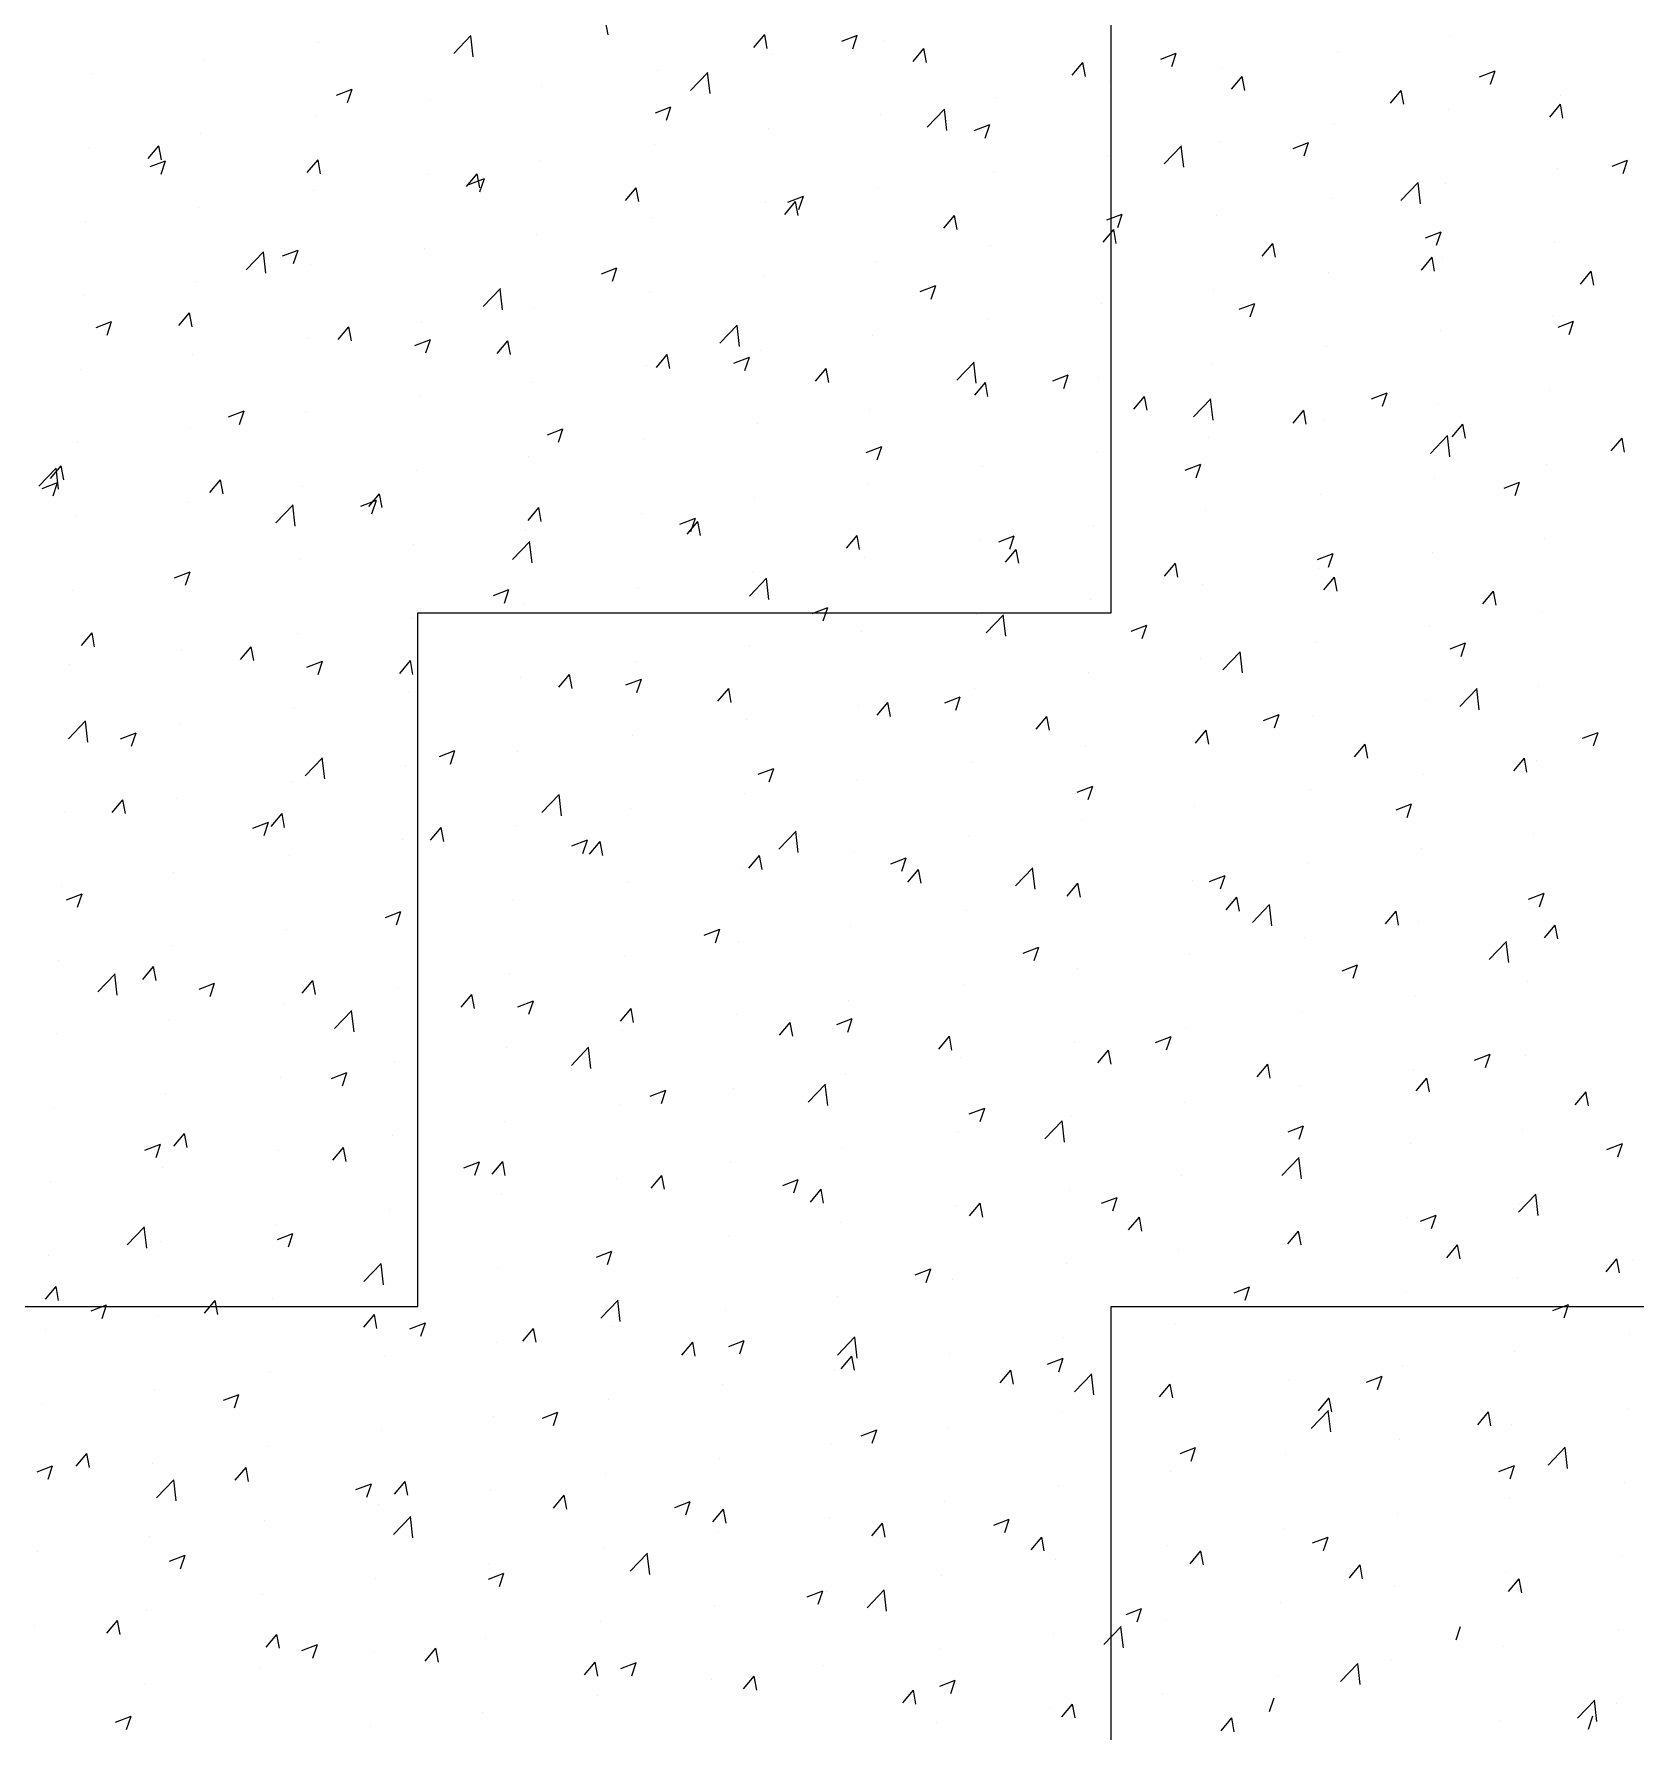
# Model space of a CAD drawing. Header units: millimetres. Extents: x 331487 to 517269, y 198509 to 399936.
# Drawn here: x 415651 to 416372, y 396661 to 397425 of the extents above; entities that cross this region are included whole.
import ezdxf

# ---------------------------------------------------------------- set-up
doc = ezdxf.new("R2010")
doc.units = ezdxf.units.MM
doc.header["$MEASUREMENT"] = 0
doc.layers.add('9th_Hatch-4', color=252, linetype='Continuous', lineweight=5)
doc.layers.add('COLUMN', color=6, linetype='Continuous')

msp = doc.modelspace()

# ---------------------------------------------------------------- linework, layer by layer
at = {"layer": '9th_Hatch-4', "linetype": 'Continuous'}
for p, q in [((416136.16, 397164.61), (416136.16, 397477.11)), ((415823.66, 397164.61), (416136.16, 397164.61)), ((415823.66, 396852.11), (415823.66, 397164.61)), ((415511.16, 396852.11), (415823.66, 396852.11)), ((416136.16, 396852.11), (416448.66, 396852.11)), ((416136.16, 396539.61), (416136.16, 396852.11))]:
    msp.add_line(p, q, dxfattribs=at)
at = {"layer": 'COLUMN', "color": 2, "linetype": 'Continuous'}
for p, q in [((415909.48, 397425.12), (415908.32, 397431.39)), ((415779.06, 397421.5), (415779.06, 397421.5)), ((415839.9, 397416.57), (415847.69, 397424.68)), ((415848.7, 397415.1), (415847.6, 397424.59)), ((415975.23, 397419.38), (415980.05, 397425.13)), ((415981.2, 397418.85), (415980.05, 397425.12)), ((416014.81, 397422.16), (416021.81, 397424.85)), ((416019.78, 397418.8), (416021.8, 397424.84)), ((416033.49, 397422.59), (416033.49, 397422.59)), ((416289.35, 397424.78), (416289.35, 397424.78)), ((415727.12, 397414), (415727.12, 397414)), ((415982.98, 397416.19), (415982.98, 397416.19)), ((416046.96, 397413.1), (416051.78, 397418.85)), ((416052.93, 397412.57), (416051.77, 397418.84)), ((416118.68, 397406.83), (416123.5, 397412.57)), ((416124.66, 397406.3), (416123.5, 397412.57)), ((416158.52, 397414.15), (416165.52, 397416.84)), ((416163.49, 397410.79), (416165.52, 397416.84)), ((416238, 397417.74), (416238, 397417.74)), ((415676.61, 397407.6), (415676.61, 397407.6)), ((415931.63, 397409.15), (415931.63, 397409.15)), ((415946.62, 397400.01), (415954.41, 397408.13)), ((415955.43, 397398.55), (415954.32, 397408.04)), ((416186.06, 397410.24), (416186.06, 397410.24)), ((416190.41, 397400.55), (416195.23, 397406.3)), ((416196.38, 397400.02), (416195.23, 397406.29)), ((416302.23, 397406.14), (416309.24, 397408.83)), ((416307.2, 397402.78), (416309.23, 397408.83)), ((415787.07, 397397.91), (415794.07, 397400.6)), ((415792.04, 397394.56), (415794.07, 397400.6)), ((415879.69, 397401.65), (415879.69, 397401.65)), ((416135.55, 397403.84), (416135.55, 397403.84)), ((416262.13, 397394.28), (416266.96, 397400.02)), ((416268.11, 397393.75), (416266.95, 397400.02)), ((416338.64, 397397.89), (416338.64, 397397.89)), ((415829.18, 397395.25), (415829.18, 397395.25)), ((415930.79, 397389.91), (415937.79, 397392.59)), ((415935.76, 397386.55), (415937.78, 397392.59)), ((416053.34, 397383.46), (416061.13, 397391.58)), ((416062.15, 397381.99), (416061.05, 397391.49)), ((416084.21, 397396.8), (416084.21, 397396.8)), ((416288.13, 397391.49), (416288.13, 397391.49)), ((416333.86, 397388), (416338.68, 397393.75)), ((416339.83, 397387.47), (416338.68, 397393.74)), ((415777.84, 397388.21), (415777.84, 397388.21)), ((415981.76, 397382.9), (415981.76, 397382.9)), ((416032.27, 397389.3), (416032.27, 397389.3)), ((416074.5, 397381.9), (416081.5, 397384.58)), ((416079.47, 397378.54), (416081.5, 397384.58)), ((416236.79, 397384.45), (416236.79, 397384.45)), ((415675.39, 397374.31), (415675.39, 397374.31)), ((415702.2, 397369.26), (415707.02, 397375.01)), ((415708.18, 397368.73), (415707.02, 397375)), ((415725.9, 397380.71), (415725.9, 397380.71)), ((415930.42, 397375.86), (415930.42, 397375.86)), ((416160.07, 397366.91), (416167.86, 397375.03)), ((416168.88, 397365.44), (416167.77, 397374.94)), ((416184.85, 397376.95), (416184.85, 397376.95)), ((416218.21, 397373.89), (416225.21, 397376.58)), ((416223.18, 397370.53), (416225.21, 397376.57)), ((415703.05, 397365.66), (415710.05, 397368.35)), ((415708.02, 397362.3), (415710.05, 397368.35)), ((415773.93, 397362.99), (415778.75, 397368.73)), ((415779.9, 397362.46), (415778.75, 397368.72)), ((415878.48, 397368.36), (415878.48, 397368.36)), ((416134.34, 397370.55), (416134.34, 397370.55)), ((416361.92, 397365.88), (416368.93, 397368.57)), ((416366.89, 397362.52), (416368.92, 397368.57)), ((415827.97, 397361.96), (415827.97, 397361.96)), ((415845.65, 397356.71), (415850.47, 397362.46)), ((415846.76, 397357.65), (415853.77, 397360.34)), ((415851.63, 397356.18), (415850.47, 397362.45)), ((415851.73, 397354.3), (415853.76, 397360.34)), ((416082.99, 397363.51), (416082.99, 397363.51)), ((416337.43, 397364.6), (416337.43, 397364.6)), ((415776.62, 397354.92), (415776.62, 397354.92)), ((415917.38, 397350.44), (415922.2, 397356.18)), ((415923.35, 397349.91), (415922.2, 397356.17)), ((415990.48, 397349.64), (415997.48, 397352.33)), ((415995.45, 397346.29), (415997.47, 397352.33)), ((416031.06, 397356.01), (416031.06, 397356.01)), ((416266.79, 397350.36), (416274.58, 397358.48)), ((416275.6, 397348.89), (416274.49, 397358.39)), ((416286.91, 397358.2), (416286.91, 397358.2)), ((415724.69, 397347.42), (415724.69, 397347.42)), ((415980.54, 397349.61), (415980.54, 397349.61)), ((415989.11, 397344.16), (415993.93, 397349.91)), ((415995.08, 397343.63), (415993.92, 397349.9)), ((416060.83, 397337.89), (416065.65, 397343.63)), ((416066.81, 397337.36), (416065.65, 397343.62)), ((416134.19, 397341.63), (416141.19, 397344.32)), ((416139.16, 397338.28), (416141.19, 397344.32)), ((416183.63, 397343.66), (416183.63, 397343.66)), ((416235.57, 397351.16), (416235.57, 397351.16)), ((415674.17, 397341.02), (415674.17, 397341.02)), ((415929.2, 397342.57), (415929.2, 397342.57)), ((416132.56, 397331.61), (416137.38, 397337.36)), ((416133.12, 397337.26), (416133.12, 397337.26)), ((416138.53, 397331.08), (416137.38, 397337.35)), ((416277.9, 397333.63), (416284.9, 397336.31)), ((416282.87, 397330.27), (416284.9, 397336.31)), ((415826.75, 397328.67), (415826.75, 397328.67)), ((415877.26, 397335.07), (415877.26, 397335.07)), ((416081.78, 397330.22), (416081.78, 397330.22)), ((416204.28, 397325.34), (416209.1, 397331.08)), ((416210.26, 397324.8), (416209.1, 397331.07)), ((416336.21, 397331.31), (416336.21, 397331.31)), ((415746.43, 397319.15), (415754.22, 397327.27)), ((415755.24, 397317.69), (415754.13, 397327.18)), ((415762.74, 397325.4), (415769.74, 397328.09)), ((415767.71, 397322.04), (415769.74, 397328.09)), ((415775.41, 397321.63), (415775.41, 397321.63)), ((416029.84, 397322.72), (416029.84, 397322.72)), ((416276.01, 397319.06), (416280.83, 397324.81)), ((416281.98, 397318.53), (416280.83, 397324.8)), ((416285.7, 397324.91), (416285.7, 397324.91)), ((415723.47, 397314.13), (415723.47, 397314.13)), ((415906.45, 397317.39), (415913.46, 397320.08)), ((415911.42, 397314.03), (415913.45, 397320.08)), ((415979.33, 397316.32), (415979.33, 397316.32)), ((416234.35, 397317.87), (416234.35, 397317.87)), ((416347.74, 397312.78), (416352.56, 397318.53)), ((416353.71, 397312.25), (416352.55, 397318.52)), ((415672.96, 397307.73), (415672.96, 397307.73)), ((415853.15, 397302.6), (415860.94, 397310.72)), ((415861.96, 397301.13), (415860.86, 397310.63)), ((415927.98, 397309.28), (415927.98, 397309.28)), ((416050.17, 397309.38), (416057.17, 397312.07)), ((416055.14, 397306.02), (416057.16, 397312.07)), ((416182.42, 397310.37), (416182.42, 397310.37)), ((415716.08, 397294.04), (415720.9, 397299.79)), ((415722.05, 397293.51), (415720.89, 397299.78)), ((415876.05, 397301.78), (415876.05, 397301.78)), ((416131.91, 397303.97), (416131.91, 397303.97)), ((416193.88, 397301.37), (416200.88, 397304.06)), ((416198.85, 397298.02), (416200.88, 397304.06)), ((416334.99, 397298.03), (416334.99, 397298.03)), ((415678.72, 397293.15), (415685.72, 397295.83)), ((415683.69, 397289.79), (415685.72, 397295.83)), ((415787.8, 397287.77), (415792.62, 397293.51)), ((415793.78, 397287.24), (415792.62, 397293.5)), ((415825.54, 397295.38), (415825.54, 397295.38)), ((415959.88, 397286.05), (415967.67, 397294.17)), ((415968.69, 397284.58), (415967.58, 397294.08)), ((416080.56, 397296.93), (416080.56, 397296.93)), ((416284.48, 397291.62), (416284.48, 397291.62)), ((416337.59, 397293.36), (416344.59, 397296.05)), ((416342.56, 397290.01), (416344.59, 397296.05)), ((415774.19, 397288.34), (415774.19, 397288.34)), ((415822.43, 397285.14), (415829.43, 397287.82)), ((415827.4, 397281.78), (415829.43, 397287.82)), ((415859.53, 397281.49), (415864.35, 397287.24)), ((415865.5, 397280.96), (415864.35, 397287.23)), ((415978.11, 397283.03), (415978.11, 397283.03)), ((416028.62, 397289.43), (416028.62, 397289.43)), ((416233.14, 397284.58), (416233.14, 397284.58)), ((415722.25, 397280.84), (415722.25, 397280.84)), ((415926.77, 397275.99), (415926.77, 397275.99)), ((415931.25, 397275.22), (415936.08, 397280.96)), ((415937.23, 397274.69), (415936.07, 397280.95)), ((415966.14, 397277.13), (415973.15, 397279.82)), ((415971.11, 397273.77), (415973.14, 397279.81)), ((416066.6, 397269.5), (416074.39, 397277.62)), ((416075.41, 397268.03), (416074.3, 397277.53)), ((416181.2, 397277.08), (416181.2, 397277.08)), ((415671.74, 397274.44), (415671.74, 397274.44)), ((415874.83, 397268.49), (415874.83, 397268.49)), ((416002.98, 397268.94), (416007.8, 397274.69)), ((416008.95, 397268.41), (416007.8, 397274.68)), ((416074.71, 397262.67), (416079.53, 397268.41)), ((416080.68, 397262.14), (416079.52, 397268.4)), ((416109.86, 397269.12), (416116.86, 397271.81)), ((416114.83, 397265.76), (416116.85, 397271.81)), ((416130.69, 397270.68), (416130.69, 397270.68)), ((415824.32, 397262.09), (415824.32, 397262.09)), ((416079.35, 397263.64), (416079.35, 397263.64)), ((416146.43, 397256.39), (416151.25, 397262.14)), ((416152.41, 397255.86), (416151.25, 397262.13)), ((416173.33, 397252.95), (416181.12, 397261.06)), ((416182.13, 397251.48), (416181.03, 397260.98)), ((416253.57, 397261.11), (416260.57, 397263.8)), ((416258.54, 397257.75), (416260.57, 397263.8)), ((416333.78, 397264.74), (416333.78, 397264.74)), ((415738.41, 397252.88), (415745.41, 397255.57)), ((415743.38, 397249.53), (415745.41, 397255.57)), ((415772.98, 397255.05), (415772.98, 397255.05)), ((416027.41, 397256.14), (416027.41, 397256.14)), ((416218.16, 397250.12), (416222.98, 397255.86)), ((416224.13, 397249.59), (416222.98, 397255.85)), ((416283.27, 397258.33), (416283.27, 397258.33)), ((415721.04, 397247.55), (415721.04, 397247.55)), ((415882.12, 397244.88), (415889.12, 397247.56)), ((415887.09, 397241.52), (415889.12, 397247.56)), ((415976.9, 397249.74), (415976.9, 397249.74)), ((416231.92, 397251.29), (416231.92, 397251.29)), ((416280.05, 397236.39), (416287.84, 397244.51)), ((416288.86, 397234.93), (416287.75, 397244.42)), ((416289.88, 397243.84), (416294.71, 397249.59)), ((416295.86, 397243.31), (416294.7, 397249.58)), ((415670.53, 397241.15), (415670.53, 397241.15)), ((415925.55, 397242.7), (415925.55, 397242.7)), ((416025.84, 397236.87), (416032.84, 397239.55)), ((416030.8, 397233.51), (416032.83, 397239.55)), ((416129.47, 397237.39), (416129.47, 397237.39)), ((416179.98, 397243.8), (416179.98, 397243.8)), ((416361.61, 397237.57), (416366.43, 397243.31)), ((416367.58, 397237.04), (416366.43, 397243.3)), ((415652.96, 397221.74), (415660.75, 397229.86)), ((415658.23, 397225.1), (415663.05, 397230.84)), ((415661.77, 397220.27), (415660.67, 397229.77)), ((415664.2, 397224.57), (415663.04, 397230.84)), ((415873.61, 397235.2), (415873.61, 397235.2)), ((416078.13, 397230.35), (416078.13, 397230.35)), ((416169.55, 397228.86), (416176.55, 397231.55)), ((416174.52, 397225.5), (416176.55, 397231.54)), ((416332.56, 397231.45), (416332.56, 397231.45)), ((415654.39, 397220.63), (415661.39, 397223.32)), ((415659.36, 397217.27), (415661.38, 397223.32)), ((415729.95, 397218.82), (415734.77, 397224.57)), ((415735.93, 397218.29), (415734.77, 397224.56)), ((415771.76, 397221.76), (415771.76, 397221.76)), ((415823.1, 397228.8), (415823.1, 397228.8)), ((416026.19, 397222.85), (416026.19, 397222.85)), ((416282.05, 397225.04), (416282.05, 397225.04)), ((416313.26, 397220.85), (416320.26, 397223.54)), ((416318.23, 397217.49), (416320.26, 397223.54)), ((415719.82, 397214.26), (415719.82, 397214.26)), ((415798.1, 397212.62), (415805.1, 397215.31)), ((415801.68, 397212.55), (415806.5, 397218.29)), ((415803.07, 397209.27), (415805.1, 397215.31)), ((415807.65, 397212.02), (415806.5, 397218.29)), ((415975.68, 397216.45), (415975.68, 397216.45)), ((416230.71, 397218), (416230.71, 397218)), ((415669.31, 397207.86), (415669.31, 397207.86)), ((415759.69, 397205.19), (415767.48, 397213.31)), ((415768.5, 397203.72), (415767.39, 397213.22)), ((415873.4, 397206.27), (415878.22, 397212.02)), ((415879.38, 397205.74), (415878.22, 397212.01)), ((415924.34, 397209.41), (415924.34, 397209.41)), ((415941.81, 397204.61), (415948.82, 397207.3)), ((415946.78, 397201.26), (415948.81, 397207.3)), ((416178.77, 397210.51), (416178.77, 397210.51)), ((415872.4, 397201.91), (415872.4, 397201.91)), ((415945.13, 397200), (415949.95, 397205.74)), ((415951.1, 397199.47), (415949.95, 397205.74)), ((416016.86, 397193.72), (416021.68, 397199.47)), ((416022.83, 397193.19), (416021.67, 397199.46)), ((416085.53, 397196.6), (416092.53, 397199.29)), ((416090.5, 397193.25), (416092.52, 397199.29)), ((416128.26, 397204.1), (416128.26, 397204.1)), ((415821.89, 397195.51), (415821.89, 397195.51)), ((415866.41, 397188.64), (415874.2, 397196.76)), ((415875.22, 397187.17), (415874.11, 397196.67)), ((416076.91, 397197.06), (416076.91, 397197.06)), ((416088.58, 397187.45), (416093.4, 397193.19)), ((416094.56, 397186.92), (416093.4, 397193.18)), ((416229.24, 397188.6), (416236.24, 397191.28)), ((416234.21, 397185.24), (416236.24, 397191.28)), ((416280.83, 397191.76), (416280.83, 397191.76)), ((416331.35, 397198.16), (416331.35, 397198.16)), ((415714.08, 397180.37), (415721.08, 397183.06)), ((415719.05, 397177.01), (415721.08, 397183.06)), ((415770.54, 397188.47), (415770.54, 397188.47)), ((415974.46, 397183.16), (415974.46, 397183.16)), ((416024.98, 397189.57), (416024.98, 397189.57)), ((416160.31, 397181.17), (416165.13, 397186.92)), ((416166.28, 397180.64), (416165.13, 397186.91)), ((416229.49, 397184.71), (416229.49, 397184.71)), ((415718.61, 397180.97), (415718.61, 397180.97)), ((415923.12, 397176.12), (415923.12, 397176.12)), ((415973.14, 397172.09), (415980.93, 397180.2)), ((415981.94, 397170.62), (415980.84, 397180.12)), ((416177.55, 397177.22), (416177.55, 397177.22)), ((416232.03, 397174.9), (416236.85, 397180.64)), ((416238.01, 397174.37), (416236.85, 397180.63)), ((415668.09, 397174.57), (415668.09, 397174.57)), ((415857.79, 397172.36), (415864.79, 397175.05)), ((415862.76, 397169), (415864.79, 397175.05)), ((415871.18, 397168.62), (415871.18, 397168.62)), ((416127.04, 397170.81), (416127.04, 397170.81)), ((416303.76, 397168.62), (416308.58, 397174.37)), ((416309.73, 397168.09), (416308.58, 397174.36)), ((415820.67, 397162.22), (415820.67, 397162.22)), ((416001.5, 397164.35), (416008.51, 397167.04)), ((416006.47, 397160.99), (416008.5, 397167.04)), ((416075.7, 397163.77), (416075.7, 397163.77)), ((416079.86, 397155.53), (416087.65, 397163.65)), ((416088.67, 397154.07), (416087.56, 397163.56)), ((416330.13, 397164.87), (416330.13, 397164.87)), ((415672.1, 397149.88), (415676.92, 397155.62)), ((415678.07, 397149.35), (415676.92, 397155.62)), ((415769.33, 397155.18), (415769.33, 397155.18)), ((416023.76, 397156.28), (416023.76, 397156.28)), ((416145.22, 397156.34), (416152.22, 397159.03)), ((416150.19, 397152.99), (416152.21, 397159.03)), ((416279.62, 397158.47), (416279.62, 397158.47)), ((415717.39, 397147.68), (415717.39, 397147.68)), ((415743.83, 397143.6), (415748.65, 397149.35)), ((415749.8, 397143.07), (415748.64, 397149.34)), ((415973.25, 397149.87), (415973.25, 397149.87)), ((416186.58, 397138.98), (416194.37, 397147.1)), ((416195.39, 397137.51), (416194.29, 397147.01)), ((416228.27, 397151.42), (416228.27, 397151.42)), ((416288.93, 397148.33), (416295.93, 397151.02)), ((416293.9, 397144.98), (416295.93, 397151.02)), ((415666.88, 397141.28), (415666.88, 397141.28)), ((415773.77, 397140.11), (415780.77, 397142.79)), ((415778.74, 397136.75), (415780.77, 397142.79)), ((415815.55, 397137.33), (415820.37, 397143.07)), ((415821.53, 397136.8), (415820.37, 397143.07)), ((415921.9, 397142.83), (415921.9, 397142.83)), ((416125.83, 397137.53), (416125.83, 397137.53)), ((416176.34, 397143.93), (416176.34, 397143.93)), ((415869.97, 397135.34), (415869.97, 397135.34)), ((415887.28, 397131.05), (415892.1, 397136.8)), ((415893.25, 397130.52), (415892.1, 397136.79)), ((415917.48, 397132.1), (415924.48, 397134.79)), ((415922.45, 397128.74), (415924.48, 397134.78)), ((415959, 397124.78), (415963.83, 397130.52)), ((415964.98, 397124.25), (415963.82, 397130.52)), ((416074.48, 397130.48), (416074.48, 397130.48)), ((416293.31, 397122.43), (416301.1, 397130.55)), ((416302.12, 397120.96), (416301.01, 397130.46)), ((416328.91, 397131.58), (416328.91, 397131.58)), ((415768.11, 397121.89), (415768.11, 397121.89)), ((415819.46, 397128.93), (415819.46, 397128.93)), ((416022.54, 397122.99), (416022.54, 397122.99)), ((416030.73, 397118.5), (416035.55, 397124.25)), ((416036.7, 397117.97), (416035.55, 397124.24)), ((416061.19, 397124.09), (416068.2, 397126.78)), ((416066.16, 397120.73), (416068.19, 397126.78)), ((416278.4, 397125.18), (416278.4, 397125.18)), ((415666.22, 397107.78), (415674.01, 397115.9)), ((415675.03, 397106.31), (415673.92, 397115.81)), ((415716.17, 397114.4), (415716.17, 397114.4)), ((415972.03, 397116.58), (415972.03, 397116.58)), ((416102.46, 397112.23), (416107.28, 397117.97)), ((416108.43, 397111.7), (416107.27, 397117.97)), ((416204.91, 397116.08), (416211.91, 397118.77)), ((416209.88, 397112.72), (416211.9, 397118.77)), ((416227.06, 397118.14), (416227.06, 397118.14)), ((415665.66, 397107.99), (415665.66, 397107.99)), ((415689.75, 397107.85), (415696.75, 397110.54)), ((415694.72, 397104.5), (415696.74, 397110.54)), ((415920.69, 397109.54), (415920.69, 397109.54)), ((416174.18, 397105.95), (416179, 397111.7)), ((416175.12, 397110.64), (416175.12, 397110.64)), ((416180.16, 397105.42), (416179, 397111.69)), ((416348.62, 397108.07), (416355.62, 397110.76)), ((416353.59, 397104.72), (416355.62, 397110.76)), ((415772.95, 397091.23), (415780.73, 397099.34)), ((415781.75, 397089.76), (415780.65, 397099.26)), ((415833.46, 397099.85), (415840.46, 397102.53)), ((415838.43, 397096.49), (415840.46, 397102.53)), ((415868.75, 397102.05), (415868.75, 397102.05)), ((416124.61, 397104.24), (416124.61, 397104.24)), ((416245.91, 397099.68), (416250.73, 397105.42)), ((416251.88, 397099.15), (416250.73, 397105.42)), ((416317.63, 397093.4), (416322.46, 397099.15)), ((416323.61, 397092.87), (416322.45, 397099.14)), ((415818.24, 397095.64), (415818.24, 397095.64)), ((415977.17, 397091.84), (415984.17, 397094.52)), ((415982.14, 397088.48), (415984.17, 397094.52)), ((416073.27, 397097.19), (416073.27, 397097.19)), ((416277.19, 397091.89), (416277.19, 397091.89)), ((416327.7, 397098.29), (416327.7, 397098.29)), ((415766.9, 397088.6), (415766.9, 397088.6)), ((416021.33, 397089.7), (416021.33, 397089.7)), ((416120.89, 397083.83), (416127.89, 397086.52)), ((416125.85, 397080.47), (416127.88, 397086.51)), ((416225.84, 397084.85), (416225.84, 397084.85)), ((415685.98, 397074.66), (415690.8, 397080.41)), ((415691.95, 397074.13), (415690.79, 397080.4)), ((415714.96, 397081.11), (415714.96, 397081.11)), ((415879.67, 397074.67), (415887.46, 397082.79)), ((415888.48, 397073.21), (415887.37, 397082.7)), ((415919.47, 397076.25), (415919.47, 397076.25)), ((415970.82, 397083.3), (415970.82, 397083.3)), ((416173.9, 397077.35), (416173.9, 397077.35)), ((416264.6, 397075.82), (416271.6, 397078.51)), ((416269.57, 397072.46), (416271.6, 397078.51)), ((415664.45, 397074.7), (415664.45, 397074.7)), ((415749.44, 397067.59), (415756.44, 397070.28)), ((415754.41, 397064.24), (415756.43, 397070.28)), ((415757.7, 397068.38), (415762.52, 397074.13)), ((415763.68, 397067.85), (415762.52, 397074.12)), ((415867.53, 397068.76), (415867.53, 397068.76)), ((416123.39, 397070.95), (416123.39, 397070.95)), ((415817.02, 397062.35), (415817.02, 397062.35)), ((415829.43, 397062.11), (415834.25, 397067.85)), ((415835.4, 397061.58), (415834.25, 397067.85)), ((415893.15, 397059.58), (415900.15, 397062.27)), ((415898.12, 397056.23), (415900.15, 397062.27)), ((415901.15, 397055.83), (415905.97, 397061.58)), ((415907.13, 397055.3), (415905.97, 397061.57)), ((415986.39, 397058.12), (415994.18, 397066.24)), ((415995.2, 397056.65), (415994.1, 397066.15)), ((416072.05, 397063.91), (416072.05, 397063.91)), ((416326.48, 397065), (416326.48, 397065)), ((415765.68, 397055.31), (415765.68, 397055.31)), ((415972.88, 397049.56), (415977.7, 397055.3)), ((415978.85, 397049.03), (415977.7, 397055.3)), ((416020.11, 397056.41), (416020.11, 397056.41)), ((416036.86, 397051.57), (416043.86, 397054.26)), ((416041.83, 397048.22), (416043.86, 397054.26)), ((416275.97, 397058.6), (416275.97, 397058.6)), ((415713.74, 397047.82), (415713.74, 397047.82)), ((415969.6, 397050.01), (415969.6, 397050.01)), ((416044.61, 397043.28), (416049.43, 397049.03)), ((416050.58, 397042.75), (416049.42, 397049.02)), ((416093.12, 397041.57), (416100.91, 397049.69)), ((416101.93, 397040.1), (416100.82, 397049.6)), ((416180.58, 397043.57), (416187.58, 397046.25)), ((416185.55, 397040.21), (416187.57, 397046.25)), ((416224.63, 397051.56), (416224.63, 397051.56)), ((415663.23, 397041.41), (415663.23, 397041.41)), ((415665.42, 397035.34), (415672.42, 397038.03)), ((415670.38, 397031.98), (415672.41, 397038.03)), ((415918.26, 397042.97), (415918.26, 397042.97)), ((416116.33, 397037.01), (416121.15, 397042.75)), ((416122.31, 397036.48), (416121.15, 397042.75)), ((416172.69, 397044.06), (416172.69, 397044.06)), ((416324.29, 397035.56), (416331.29, 397038.24)), ((416329.26, 397032.2), (416331.29, 397038.24)), ((415866.32, 397035.47), (415866.32, 397035.47)), ((416070.83, 397030.62), (416070.83, 397030.62)), ((416122.18, 397037.66), (416122.18, 397037.66)), ((416188.06, 397030.73), (416192.88, 397036.48)), ((416194.03, 397030.2), (416192.88, 397036.47)), ((416199.84, 397025.02), (416207.63, 397033.14)), ((416208.65, 397023.55), (416207.54, 397033.05)), ((416259.78, 397024.46), (416264.6, 397030.2)), ((416265.76, 397023.93), (416264.6, 397030.2)), ((416325.27, 397031.71), (416325.27, 397031.71)), ((415809.13, 397027.33), (415816.13, 397030.02)), ((415814.1, 397023.97), (415816.13, 397030.02)), ((415815.81, 397029.07), (415815.81, 397029.07)), ((416018.9, 397023.12), (416018.9, 397023.12)), ((416274.75, 397025.31), (416274.75, 397025.31)), ((416331.51, 397018.18), (416336.33, 397023.93)), ((416337.48, 397017.65), (416336.33, 397023.92)), ((415764.46, 397022.02), (415764.46, 397022.02)), ((415952.84, 397019.32), (415959.84, 397022.01)), ((415957.81, 397015.96), (415959.84, 397022.01)), ((415968.38, 397016.72), (415968.38, 397016.72)), ((416223.41, 397018.27), (416223.41, 397018.27)), ((416306.57, 397008.47), (416314.36, 397016.58)), ((416315.37, 397007), (416314.27, 397016.5)), ((415662.01, 397008.13), (415662.01, 397008.13)), ((415712.53, 397014.53), (415712.53, 397014.53)), ((415917.04, 397009.68), (415917.04, 397009.68)), ((416096.55, 397011.31), (416103.56, 397014)), ((416101.52, 397007.96), (416103.55, 397014)), ((416171.47, 397010.77), (416171.47, 397010.77)), ((415679.48, 396993.81), (415687.27, 397001.93)), ((415688.29, 396992.35), (415687.18, 397001.84)), ((415699.85, 396999.44), (415704.67, 397005.19)), ((415705.82, 396998.91), (415704.67, 397005.18)), ((415865.1, 397002.18), (415865.1, 397002.18)), ((416120.96, 397004.37), (416120.96, 397004.37)), ((416240.27, 397003.3), (416247.27, 397005.99)), ((416245.24, 396999.95), (416247.26, 397005.99)), ((415725.11, 396995.08), (415732.11, 396997.76)), ((415730.08, 396991.72), (415732.1, 396997.76)), ((415771.58, 396993.17), (415776.4, 396998.91)), ((415777.55, 396992.64), (415776.39, 396998.9)), ((415814.59, 396995.78), (415814.59, 396995.78)), ((415843.3, 396986.89), (415848.12, 396992.64)), ((415849.28, 396986.36), (415848.12, 396992.63)), ((416069.62, 396997.33), (416069.62, 396997.33)), ((416273.54, 396992.02), (416273.54, 396992.02)), ((416324.05, 396998.42), (416324.05, 396998.42)), ((415763.25, 396988.74), (415763.25, 396988.74)), ((415786.2, 396977.26), (415793.99, 396985.38)), ((415795.01, 396975.79), (415793.91, 396985.29)), ((415868.82, 396987.07), (415875.82, 396989.76)), ((415873.79, 396983.71), (415875.82, 396989.75)), ((415915.03, 396980.62), (415919.85, 396986.36)), ((415921, 396980.08), (415919.85, 396986.35)), ((416017.68, 396989.83), (416017.68, 396989.83)), ((416222.19, 396984.98), (416222.19, 396984.98)), ((415711.31, 396981.24), (415711.31, 396981.24)), ((415967.17, 396983.43), (415967.17, 396983.43)), ((415986.76, 396974.34), (415991.58, 396980.09)), ((415992.73, 396973.81), (415991.57, 396980.08)), ((416012.53, 396979.06), (416019.53, 396981.75)), ((416017.5, 396975.7), (416019.53, 396981.75)), ((416170.26, 396977.48), (416170.26, 396977.48)), ((415660.8, 396974.84), (415660.8, 396974.84)), ((415915.82, 396976.39), (415915.82, 396976.39)), ((416058.48, 396968.06), (416063.3, 396973.81)), ((416064.45, 396967.53), (416063.3, 396973.8)), ((416119.75, 396971.08), (416119.75, 396971.08)), ((416156.24, 396971.05), (416163.25, 396973.74)), ((416161.21, 396967.69), (416163.24, 396973.74)), ((415813.38, 396962.49), (415813.38, 396962.49)), ((415863.89, 396968.89), (415863.89, 396968.89)), ((415892.93, 396960.71), (415900.72, 396968.83)), ((415901.73, 396959.24), (415900.63, 396968.74)), ((416068.4, 396964.04), (416068.4, 396964.04)), ((416130.21, 396961.79), (416135.03, 396967.53)), ((416136.18, 396961.26), (416135.02, 396967.53)), ((416201.93, 396955.51), (416206.75, 396961.26)), ((416299.96, 396963.04), (416306.96, 396965.73)), ((416304.93, 396959.69), (416306.95, 396965.73)), ((416322.83, 396965.13), (416322.83, 396965.13)), ((415762.03, 396955.45), (415762.03, 396955.45)), ((415784.8, 396954.82), (415791.8, 396957.5)), ((415789.77, 396951.46), (415791.79, 396957.5)), ((416016.46, 396956.54), (416016.46, 396956.54)), ((416207.91, 396954.98), (416206.75, 396961.25)), ((416272.32, 396958.73), (416272.32, 396958.73)), ((416273.66, 396949.24), (416278.48, 396954.98)), ((416279.63, 396948.71), (416278.48, 396954.98)), ((415710.09, 396947.95), (415710.09, 396947.95)), ((415928.51, 396946.81), (415935.51, 396949.49)), ((415933.48, 396943.45), (415935.51, 396949.49)), ((415965.95, 396950.14), (415965.95, 396950.14)), ((415999.65, 396944.16), (416007.44, 396952.28)), ((416008.46, 396942.69), (416007.35, 396952.19)), ((416220.98, 396951.69), (416220.98, 396951.69)), ((416345.39, 396942.96), (416350.21, 396948.71)), ((416351.36, 396942.43), (416350.2, 396948.7)), ((415659.58, 396941.55), (415659.58, 396941.55)), ((415914.61, 396943.1), (415914.61, 396943.1)), ((416072.22, 396938.8), (416079.22, 396941.49)), ((416077.19, 396935.44), (416079.22, 396941.48)), ((416169.04, 396944.19), (416169.04, 396944.19)), ((415862.67, 396935.6), (415862.67, 396935.6)), ((416067.19, 396930.75), (416067.19, 396930.75)), ((416106.38, 396927.61), (416114.17, 396935.72)), ((416115.18, 396926.14), (416114.08, 396935.64)), ((416118.53, 396937.79), (416118.53, 396937.79)), ((416215.94, 396930.79), (416222.94, 396933.48)), ((416220.9, 396927.43), (416222.93, 396933.48)), ((416321.62, 396931.84), (416321.62, 396931.84)), ((415700.77, 396922.56), (415707.78, 396925.25)), ((415705.74, 396919.21), (415707.77, 396925.25)), ((415713.73, 396924.22), (415718.55, 396929.97)), ((415719.7, 396923.69), (415718.54, 396929.96)), ((415785.45, 396917.95), (415790.27, 396923.69)), ((415791.43, 396917.42), (415790.27, 396923.68)), ((415812.16, 396929.2), (415812.16, 396929.2)), ((416015.25, 396923.25), (416015.25, 396923.25)), ((416271.11, 396925.44), (416271.11, 396925.44)), ((416359.65, 396922.78), (416366.65, 396925.47)), ((416364.62, 396919.42), (416366.65, 396925.47)), ((415760.82, 396922.16), (415760.82, 396922.16)), ((415844.49, 396914.55), (415851.49, 396917.24)), ((415849.46, 396911.2), (415851.48, 396917.24)), ((415857.18, 396911.67), (415862, 396917.42)), ((415863.15, 396911.14), (415862, 396917.41)), ((415964.74, 396916.85), (415964.74, 396916.85)), ((416213.1, 396911.05), (416220.89, 396919.17)), ((416219.76, 396918.4), (416219.76, 396918.4)), ((416221.91, 396909.59), (416220.8, 396919.08)), ((415658.37, 396908.26), (415658.37, 396908.26)), ((415708.88, 396914.66), (415708.88, 396914.66)), ((415913.39, 396909.81), (415913.39, 396909.81)), ((415928.9, 396905.4), (415933.73, 396911.14)), ((415934.88, 396904.87), (415933.72, 396911.13)), ((415988.2, 396906.54), (415995.2, 396909.23)), ((415993.17, 396903.19), (415995.2, 396909.23)), ((416167.82, 396910.9), (416167.82, 396910.9)), ((415861.45, 396902.31), (415861.45, 396902.31)), ((416000.63, 396899.12), (416005.45, 396904.87)), ((416006.6, 396898.59), (416005.45, 396904.86)), ((416117.31, 396904.5), (416117.31, 396904.5)), ((416131.91, 396898.54), (416138.91, 396901.22)), ((416136.88, 396895.18), (416138.91, 396901.22)), ((416319.82, 396894.5), (416327.61, 396902.62)), ((416328.63, 396893.03), (416327.53, 396902.53)), ((415810.94, 396895.91), (415810.94, 396895.91)), ((416065.97, 396897.46), (416065.97, 396897.46)), ((416072.36, 396892.85), (416077.18, 396898.59)), ((416078.33, 396892.32), (416077.17, 396898.58)), ((416275.63, 396890.53), (416282.63, 396893.21)), ((416280.6, 396887.17), (416282.62, 396893.21)), ((416320.4, 396898.55), (416320.4, 396898.55)), ((415692.74, 396879.85), (415700.53, 396887.97)), ((415701.54, 396878.38), (415700.44, 396887.88)), ((415759.6, 396888.87), (415759.6, 396888.87)), ((415760.46, 396882.3), (415767.47, 396884.99)), ((415765.43, 396878.94), (415767.46, 396884.99)), ((416014.03, 396889.96), (416014.03, 396889.96)), ((416144.08, 396886.57), (416148.9, 396892.32)), ((416150.06, 396886.04), (416148.9, 396892.31)), ((416215.81, 396880.3), (416220.63, 396886.04)), ((416218.55, 396885.11), (416218.55, 396885.11)), ((416221.78, 396879.76), (416220.63, 396886.03)), ((416269.89, 396892.15), (416269.89, 396892.15)), ((415707.66, 396881.37), (415707.66, 396881.37)), ((415963.52, 396883.56), (415963.52, 396883.56)), ((416166.61, 396877.61), (416166.61, 396877.61)), ((416287.53, 396874.02), (416292.36, 396879.77)), ((416293.51, 396873.49), (416292.35, 396879.76)), ((415657.15, 396874.97), (415657.15, 396874.97)), ((415799.46, 396863.3), (415807.25, 396871.42)), ((415808.27, 396861.83), (415807.16, 396871.33)), ((415904.18, 396874.29), (415911.18, 396876.98)), ((415909.15, 396870.93), (415911.17, 396876.98)), ((415912.18, 396876.52), (415912.18, 396876.52)), ((416116.1, 396871.21), (416116.1, 396871.21)), ((416359.26, 396867.74), (416364.08, 396873.49)), ((416365.23, 396867.21), (416364.08, 396873.48)), ((416371.12, 396872.76), (416371.12, 396872.76)), ((415809.73, 396862.62), (415809.73, 396862.62)), ((415860.24, 396869.02), (415860.24, 396869.02)), ((416047.89, 396866.28), (416054.89, 396868.97)), ((416052.86, 396862.93), (416054.89, 396868.97)), ((416064.75, 396864.17), (416064.75, 396864.17)), ((416319.19, 396865.26), (416319.19, 396865.26)), ((415655.88, 396855.28), (415660.7, 396861.02)), ((415661.85, 396854.75), (415660.69, 396861.02)), ((415727.6, 396849), (415732.42, 396854.75)), ((415733.58, 396848.47), (415732.42, 396854.74)), ((415758.38, 396855.58), (415758.38, 396855.58)), ((415906.19, 396846.75), (415913.97, 396854.86)), ((415914.99, 396845.28), (415913.89, 396854.78)), ((416012.82, 396856.67), (416012.82, 396856.67)), ((416191.6, 396858.27), (416198.61, 396860.96)), ((416196.57, 396854.92), (416198.6, 396860.96)), ((416268.67, 396858.86), (416268.67, 396858.86)), ((415676.44, 396850.05), (415683.44, 396852.73)), ((415681.41, 396846.69), (415683.44, 396852.73)), ((415706.45, 396848.08), (415706.45, 396848.08)), ((415799.33, 396842.73), (415804.15, 396848.47)), ((415805.3, 396842.2), (415804.14, 396848.46)), ((415962.3, 396850.27), (415962.3, 396850.27)), ((416217.33, 396851.82), (416217.33, 396851.82)), ((416335.32, 396850.27), (416342.32, 396852.95)), ((416340.29, 396846.91), (416342.31, 396852.95)), ((415655.93, 396841.68), (415655.93, 396841.68)), ((415820.16, 396842.04), (415827.16, 396844.73)), ((415825.13, 396838.68), (415827.15, 396844.72)), ((415871.05, 396836.45), (415875.87, 396842.2)), ((415877.03, 396835.92), (415875.87, 396842.19)), ((415910.96, 396843.23), (415910.96, 396843.23)), ((416165.39, 396844.32), (416165.39, 396844.32)), ((416369.91, 396839.47), (416369.91, 396839.47)), ((415859.02, 396835.73), (415859.02, 396835.73)), ((415942.78, 396830.18), (415947.6, 396835.92)), ((415948.75, 396829.65), (415947.6, 396835.91)), ((415963.87, 396834.03), (415970.87, 396836.72)), ((415968.84, 396830.67), (415970.87, 396836.72)), ((416012.91, 396830.19), (416020.7, 396838.31)), ((416021.72, 396828.73), (416020.61, 396838.22)), ((416114.88, 396837.92), (416114.88, 396837.92)), ((416317.97, 396831.97), (416317.97, 396831.97)), ((415808.51, 396829.33), (415808.51, 396829.33)), ((416014.51, 396823.9), (416019.33, 396829.65)), ((416020.48, 396823.37), (416019.32, 396829.64)), ((416063.54, 396830.88), (416063.54, 396830.88)), ((416107.58, 396826.02), (416114.58, 396828.71)), ((416112.55, 396822.66), (416114.58, 396828.71)), ((416267.46, 396825.57), (416267.46, 396825.57)), ((415757.17, 396822.29), (415757.17, 396822.29)), ((415961.09, 396816.98), (415961.09, 396816.98)), ((416011.6, 396823.38), (416011.6, 396823.38)), ((416086.23, 396817.63), (416091.05, 396823.37)), ((416092.21, 396817.1), (416091.05, 396823.36)), ((416119.63, 396813.64), (416127.42, 396821.76)), ((416128.44, 396812.17), (416127.34, 396821.67)), ((416157.96, 396811.35), (416162.78, 396817.1)), ((416163.93, 396810.82), (416162.78, 396817.09)), ((416216.12, 396818.53), (416216.12, 396818.53)), ((416251.29, 396818.01), (416258.3, 396820.7)), ((416256.26, 396814.66), (416258.29, 396820.7)), ((415654.72, 396808.39), (415654.72, 396808.39)), ((415705.23, 396814.79), (415705.23, 396814.79)), ((415736.13, 396809.79), (415743.14, 396812.47)), ((415741.1, 396806.43), (415743.13, 396812.47)), ((415909.74, 396809.94), (415909.74, 396809.94)), ((416164.18, 396811.03), (416164.18, 396811.03)), ((416229.68, 396805.08), (416234.5, 396810.82)), ((416235.66, 396804.55), (416234.5, 396810.81)), ((415857.81, 396802.44), (415857.81, 396802.44)), ((415879.85, 396801.78), (415886.85, 396804.46)), ((415884.82, 396798.42), (415886.84, 396804.46)), ((416113.67, 396804.63), (416113.67, 396804.63)), ((416226.36, 396797.09), (416234.15, 396805.21)), ((416235.17, 396795.62), (416234.06, 396805.12)), ((416301.41, 396798.8), (416306.23, 396804.55)), ((416307.38, 396798.27), (416306.23, 396804.54)), ((416368.69, 396806.18), (416368.69, 396806.18)), ((415807.3, 396796.04), (415807.3, 396796.04)), ((416023.56, 396793.77), (416030.56, 396796.46)), ((416028.53, 396790.41), (416030.56, 396796.45)), ((416062.32, 396797.59), (416062.32, 396797.59)), ((416316.75, 396798.68), (416316.75, 396798.68)), ((415669.75, 396780.06), (415674.57, 396785.8)), ((415675.72, 396779.53), (415674.57, 396785.8)), ((415755.95, 396789), (415755.95, 396789)), ((416010.38, 396790.09), (416010.38, 396790.09)), ((416167.27, 396785.76), (416174.27, 396788.45)), ((416172.24, 396782.4), (416174.27, 396788.45)), ((416266.24, 396792.28), (416266.24, 396792.28)), ((416333.08, 396780.54), (416340.87, 396788.66)), ((416341.89, 396779.07), (416340.78, 396788.57)), ((415652.11, 396777.53), (415659.11, 396780.22)), ((415657.08, 396774.18), (415659.11, 396780.22)), ((415704.01, 396781.5), (415704.01, 396781.5)), ((415741.48, 396773.78), (415746.3, 396779.53)), ((415747.45, 396773.25), (415746.29, 396779.52)), ((415959.87, 396783.69), (415959.87, 396783.69)), ((416162.96, 396777.74), (416162.96, 396777.74)), ((416214.9, 396785.24), (416214.9, 396785.24)), ((416310.99, 396777.75), (416317.99, 396780.44)), ((416315.95, 396774.39), (416317.98, 396780.44)), ((415653.5, 396775.1), (415653.5, 396775.1)), ((415706, 396765.89), (415713.78, 396774)), ((415714.8, 396764.42), (415713.7, 396773.92)), ((415795.82, 396769.52), (415802.83, 396772.21)), ((415800.79, 396766.17), (415802.82, 396772.21)), ((415813.2, 396767.51), (415818.02, 396773.25)), ((415819.18, 396766.98), (415818.02, 396773.25)), ((415908.53, 396776.65), (415908.53, 396776.65)), ((416112.45, 396771.34), (416112.45, 396771.34)), ((416367.48, 396772.89), (416367.48, 396772.89)), ((415806.08, 396762.75), (415806.08, 396762.75)), ((415856.59, 396769.15), (415856.59, 396769.15)), ((415884.93, 396761.23), (415889.75, 396766.98)), ((415890.9, 396760.7), (415889.75, 396766.97)), ((415939.54, 396761.51), (415946.54, 396764.2)), ((415944.51, 396758.16), (415946.53, 396764.2)), ((416061.11, 396764.3), (416061.11, 396764.3)), ((416315.54, 396765.4), (416315.54, 396765.4)), ((415754.74, 396755.71), (415754.74, 396755.71)), ((415812.72, 396749.33), (415820.51, 396757.45)), ((415821.53, 396747.87), (415820.42, 396757.36)), ((415956.65, 396754.96), (415961.48, 396760.7)), ((415962.63, 396754.43), (415961.47, 396760.7)), ((416009.17, 396756.8), (416009.17, 396756.8)), ((416083.25, 396753.51), (416090.25, 396756.19)), ((416088.22, 396750.15), (416090.25, 396756.19)), ((416265.03, 396758.99), (416265.03, 396758.99)), ((415702.8, 396748.21), (415702.8, 396748.21)), ((415958.66, 396750.4), (415958.66, 396750.4)), ((416028.38, 396748.68), (416033.2, 396754.43)), ((416034.35, 396748.15), (416033.2, 396754.42)), ((416100.11, 396742.41), (416104.93, 396748.15)), ((416106.08, 396741.88), (416104.92, 396748.14)), ((416213.68, 396751.95), (416213.68, 396751.95)), ((416226.96, 396745.5), (416233.96, 396748.18)), ((416231.93, 396742.14), (416233.96, 396748.18)), ((415652.29, 396741.81), (415652.29, 396741.81)), ((415711.8, 396737.27), (415718.8, 396739.96)), ((415716.77, 396733.91), (415718.8, 396739.96)), ((415907.31, 396743.36), (415907.31, 396743.36)), ((415919.44, 396732.78), (415927.23, 396740.9)), ((415928.25, 396731.31), (415927.15, 396740.81)), ((416161.74, 396744.45), (416161.74, 396744.45)), ((416171.83, 396736.13), (416176.65, 396741.88)), ((416177.81, 396735.6), (416176.65, 396741.87)), ((416366.26, 396739.6), (416366.26, 396739.6)), ((415855.37, 396735.86), (415855.37, 396735.86)), ((415855.51, 396729.26), (415862.52, 396731.95)), ((415860.48, 396725.9), (415862.51, 396731.95)), ((416111.23, 396738.05), (416111.23, 396738.05)), ((416243.56, 396729.86), (416248.38, 396735.6)), ((416249.53, 396729.33), (416248.38, 396735.59)), ((416314.32, 396732.11), (416314.32, 396732.11)), ((415804.86, 396729.46), (415804.86, 396729.46)), ((416026.17, 396716.23), (416033.96, 396724.35)), ((416034.97, 396714.76), (416033.87, 396724.26)), ((416059.89, 396731.01), (416059.89, 396731.01)), ((416263.81, 396725.7), (416263.81, 396725.7)), ((416315.28, 396723.58), (416320.11, 396729.33)), ((416321.26, 396723.05), (416320.1, 396729.32)), ((415753.52, 396722.42), (415753.52, 396722.42)), ((415957.44, 396717.11), (415957.44, 396717.11)), ((415999.23, 396721.25), (416006.23, 396723.94)), ((416004.2, 396717.9), (416006.22, 396723.94)), ((416007.95, 396723.51), (416007.95, 396723.51)), ((416212.47, 396718.66), (416212.47, 396718.66)), ((415683.63, 396704.84), (415688.45, 396710.58)), ((415689.6, 396704.31), (415688.44, 396710.58)), ((415701.58, 396714.92), (415701.58, 396714.92)), ((415906.1, 396710.07), (415906.1, 396710.07)), ((416142.94, 396713.24), (416149.94, 396715.93)), ((416147.91, 396709.89), (416149.94, 396715.93)), ((416160.53, 396711.17), (416160.53, 396711.17)), ((415651.07, 396708.52), (415651.07, 396708.52)), ((415755.35, 396698.56), (415760.17, 396704.31)), ((415761.33, 396698.03), (415760.17, 396704.3)), ((415854.16, 396702.57), (415854.16, 396702.57)), ((416110.02, 396704.76), (416110.02, 396704.76)), ((416132.89, 396699.68), (416140.68, 396707.8)), ((416141.7, 396698.21), (416140.59, 396707.71)), ((416291.62, 396701.88), (416293.65, 396707.92)), ((416365.04, 396706.31), (416365.04, 396706.31)), ((415771.49, 396697.01), (415778.49, 396699.7)), ((415776.46, 396693.65), (415778.49, 396699.69)), ((415803.65, 396696.17), (415803.65, 396696.17)), ((415827.08, 396692.29), (415831.9, 396698.03)), ((415833.05, 396691.76), (415831.9, 396698.03)), ((416058.67, 396697.72), (416058.67, 396697.72)), ((416313.11, 396698.82), (416313.11, 396698.82)), ((415752.3, 396689.13), (415752.3, 396689.13)), ((415898.8, 396686.01), (415903.62, 396691.76)), ((415904.78, 396685.48), (415903.62, 396691.75)), ((415915.21, 396689), (415922.21, 396691.69)), ((415920.17, 396685.64), (415922.2, 396691.69)), ((416006.74, 396690.22), (416006.74, 396690.22)), ((416239.62, 396683.13), (416247.41, 396691.24)), ((416248.42, 396681.66), (416247.32, 396691.16)), ((416262.59, 396692.41), (416262.59, 396692.41)), ((415700.37, 396681.63), (415700.37, 396681.63)), ((415956.22, 396683.82), (415956.22, 396683.82)), ((415970.53, 396679.74), (415975.35, 396685.48)), ((415976.5, 396679.21), (415975.35, 396685.48)), ((416042.26, 396673.46), (416047.08, 396679.21)), ((416048.23, 396672.93), (416047.07, 396679.2)), ((416058.92, 396680.99), (416065.92, 396683.68)), ((416063.89, 396677.63), (416065.92, 396683.68)), ((416211.25, 396685.37), (416211.25, 396685.37)), ((415904.88, 396676.78), (415904.88, 396676.78)), ((416108.8, 396671.47), (416108.8, 396671.47)), ((416113.98, 396667.19), (416118.8, 396672.93)), ((416119.96, 396666.66), (416118.8, 396672.93)), ((416159.31, 396677.88), (416159.31, 396677.88)), ((416207.6, 396669.63), (416209.63, 396675.67)), ((416346.34, 396666.57), (416354.13, 396674.69)), ((416355.15, 396665.11), (416354.04, 396674.6)), ((416363.83, 396673.02), (416363.83, 396673.02)), ((415687.47, 396664.76), (415694.47, 396667.44)), ((415692.44, 396661.4), (415694.47, 396667.44)), ((415852.94, 396669.28), (415852.94, 396669.28)), ((416057.46, 396664.43), (416057.46, 396664.43)), ((416185.71, 396660.91), (416190.53, 396666.66)), ((416191.68, 396660.38), (416190.53, 396666.65)), ((416311.89, 396665.53), (416311.89, 396665.53)), ((416351.31, 396661.62), (416353.34, 396667.66)), ((415802.43, 396662.88), (415802.43, 396662.88))]:
    msp.add_line(p, q, dxfattribs=at)

doc.saveas('drawing.dxf')
